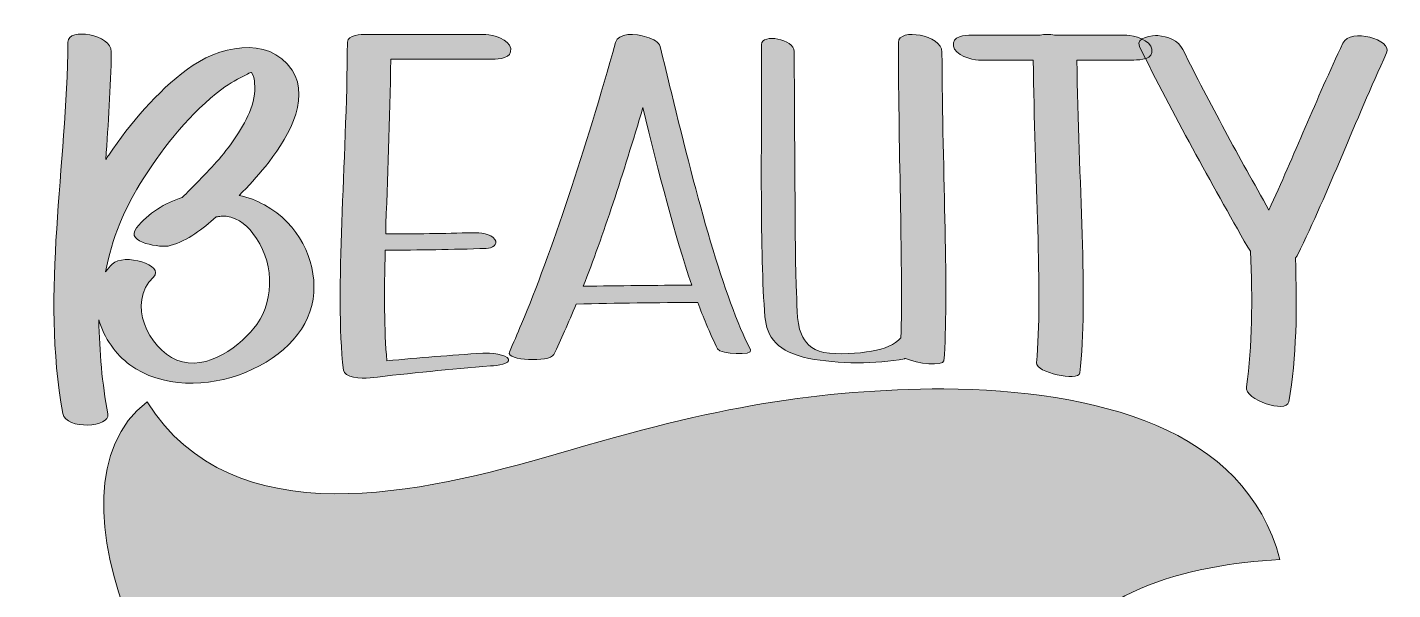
# Model space of a CAD drawing. Header units: inches. Extents: x 139 to 939, y -941 to -135.
# Drawn here: x 165 to 939, y -454 to -135 of the extents above; entities that cross this region are included whole.
import ezdxf

# ---------------------------------------------------------------- set-up
doc = ezdxf.new("R2010")
doc.units = ezdxf.units.IN
doc.header["$MEASUREMENT"] = 0
doc.layers.add('Layer 1', color=7, linetype='Continuous')

# ---------------------------------------------------------------- blocks, each defined once
blk = doc.blocks.new('block 4')
at = {"layer": 'Layer 1', "true_color": 0x030405}
h = blk.add_hatch(color=178, dxfattribs=at)
h.dxf.hatch_style = 2
edge = h.paths.add_edge_path()
edge.add_spline(control_points=[(327.69, -285.23), (326.36, -305.39), (310.96, -321.27), (289.02, -330.44), (267.8, -339.17), (241.25, -339.27), (223.43, -326.1), (215.73, -320.43), (208.73, -311.01), (205.9, -300.58), (206.25, -318.84), (207.73, -336.72), (211.07, -354.04), (212.63, -361.54), (187.34, -363.39), (185.47, -353.71), (173.01, -285.12), (187.76, -213.31), (188.39, -143.18), (188.4, -134.82), (213.12, -138.91), (212.98, -148.67), (212.63, -169), (211.29, -189.43), (209.87, -209.74), (210.41, -208.92), (210.94, -208.1), (211.49, -207.28), (223.88, -188.98), (238.76, -171.47), (256.09, -158.55), (272.77, -146.1), (301.76, -138.5), (315.37, -159.13), (326.54, -176.17), (311.36, -200.09), (300.27, -213.71), (295.65, -219.41), (290.67, -224.86), (285.44, -230.09), (290.52, -231.27), (295.39, -233.1), (299.85, -235.56), (319.4, -246.4), (328.87, -266.43), (327.69, -285.23)], knot_values=[0, 0, 0, 0, 1, 1, 1, 2, 2, 2, 3, 3, 3, 4, 4, 4, 5, 5, 5, 6, 6, 6, 7, 7, 7, 8, 8, 8, 9, 9, 9, 10, 10, 10, 11, 11, 11, 12, 12, 12, 13, 13, 13, 14, 14, 14, 15, 15, 15, 15], degree=3, periodic=1)
edge = h.paths.add_edge_path()
edge.add_spline(control_points=[(293.23, -251.68), (288.97, -246.41), (282.99, -241.35), (275.18, -241.96), (274.23, -242.04), (273.29, -242.18), (272.35, -242.36), (264.62, -249.2), (256.58, -255.66), (246.31, -258.61), (241.57, -259.98), (220.31, -257.11), (227.2, -248.6), (234.07, -240.15), (243.27, -234.4), (253.21, -231.29), (256.06, -228.48), (258.74, -225.66), (261.23, -223.16), (269.05, -215.33), (276.63, -207.11), (282.85, -198.07), (288.89, -189.32), (295.42, -177.31), (294.18, -166.51), (294.01, -164.97), (293.67, -161.71), (292.41, -160.45), (292.03, -160.51), (291.26, -160.68), (290.04, -161.32), (285.02, -163.91), (280.19, -166.47), (275.61, -169.89), (258.17, -182.92), (243.16, -201.76), (231.33, -220.21), (220.7, -236.81), (213, -254.96), (209.77, -273.51), (210.83, -271.97), (212.05, -270.48), (213.48, -269.07), (220.14, -262.53), (243.69, -269.77), (236.82, -276.41), (221.61, -291.26), (233.96, -316.86), (250.11, -323.45), (267.08, -330.5), (287.13, -314.83), (295.44, -303.25), (305.84, -288.34), (305.06, -266.63), (293.23, -251.68)], knot_values=[0, 0, 0, 0, 1, 1, 1, 2, 2, 2, 3, 3, 3, 4, 4, 4, 5, 5, 5, 6, 6, 6, 7, 7, 7, 8, 8, 8, 9, 9, 9, 10, 10, 10, 11, 11, 11, 12, 12, 12, 13, 13, 13, 14, 14, 14, 15, 15, 15, 16, 16, 16, 17, 17, 17, 18, 18, 18, 18], degree=3, periodic=1)
h = blk.add_hatch(color=178, dxfattribs=at)
h.dxf.hatch_style = 2
edge = h.paths.add_edge_path()
edge.add_spline(control_points=[(371.32, -152.95), (370.94, -187.29), (369.33, -221.37), (368.42, -251.96), (384.92, -251.98), (401.43, -251.75), (417.93, -251.26), (421.68, -251.15), (428.35, -251.8), (430.32, -255.06), (432.14, -258.07), (428.94, -260.09), (425.33, -260.21), (406.28, -260.81), (387.22, -261.14), (368.17, -261.17), (367.57, -285.1), (367.55, -306.56), (369.11, -323.9), (387.2, -322.21), (405.31, -320.76), (423.42, -319.54), (427.61, -319.25), (436.98, -320.32), (438.03, -322.92), (439.21, -325.78), (431.72, -326.5), (427.82, -326.83), (405.03, -328.63), (382.27, -330.89), (359.55, -333.62), (354.2, -334.26), (344.98, -333.34), (344.49, -329.2), (339.32, -283.7), (346.42, -213.26), (346.72, -143.17), (346.74, -138.97), (354.8, -138.88), (357.19, -138.88), (379.83, -138.88), (402.48, -138.88), (425.12, -138.88), (429.25, -138.88), (438.43, -141.76), (439.26, -146.83), (440.18, -152.5), (432.69, -152.95), (428.82, -152.95), (409.65, -152.95), (390.48, -152.95), (371.32, -152.95)], knot_values=[0, 0, 0, 0, 1, 1, 1, 2, 2, 2, 3, 3, 3, 4, 4, 4, 5, 5, 5, 6, 6, 6, 7, 7, 7, 8, 8, 8, 9, 9, 9, 10, 10, 10, 11, 11, 11, 12, 12, 12, 13, 13, 13, 14, 14, 14, 15, 15, 15, 16, 16, 16, 17, 17, 17, 17], degree=3, periodic=1)
h = blk.add_hatch(color=178, dxfattribs=at)
h.dxf.hatch_style = 2
edge = h.paths.add_edge_path()
edge.add_spline(control_points=[(575.14, -317.76), (576.89, -321.11), (558.09, -320.14), (556.51, -317.16), (554.34, -312.94), (552.16, -308.17), (549.98, -302.92), (548.41, -299.12), (546.84, -295.07), (545.27, -290.79), (522.3, -290.89), (499.33, -291.19), (476.36, -291.7), (471.92, -302.56), (467.63, -312.19), (463.64, -320.33), (461.34, -324.89), (436.36, -323.84), (438.49, -318.97), (440.7, -314.01), (443.02, -308.63), (445.42, -302.85), (462.26, -263.01), (481.72, -203.67), (498.68, -143.43), (500.23, -138.03), (509.67, -137.9), (516.47, -140.5), (520.08, -141.36), (523.33, -143.19), (523.94, -145.68), (526.06, -154.4), (528.16, -163.11), (530.27, -171.74), (544.8, -232.12), (560.14, -288.48), (575.14, -317.76)], knot_values=[0, 0, 0, 0, 1, 1, 1, 2, 2, 2, 3, 3, 3, 4, 4, 4, 5, 5, 5, 6, 6, 6, 7, 7, 7, 8, 8, 8, 9, 9, 9, 10, 10, 10, 11, 11, 11, 12, 12, 12, 12], degree=3, periodic=1)
edge = h.paths.add_edge_path()
edge.add_spline(control_points=[(541.82, -281.01), (532.36, -253.21), (523.23, -217.74), (514.17, -180.34), (503.11, -217.76), (491.51, -253.2), (480.38, -281.64), (500.86, -281.3), (521.35, -281.09), (541.82, -281.01)], knot_values=[0, 0, 0, 0, 1, 1, 1, 2, 2, 2, 3, 3, 3, 3], degree=3, periodic=1)
h = blk.add_hatch(color=178, dxfattribs=at)
h.dxf.hatch_style = 2
edge = h.paths.add_edge_path()
edge.add_spline(control_points=[(683.58, -148.88), (683.93, -218.92), (687.58, -287.99), (684.7, -323.88), (684.42, -327.16), (669.42, -325.52), (662.93, -322.56), (662.72, -322.61), (662.52, -322.66), (662.32, -322.71), (646.87, -325.92), (624.33, -325.72), (608.19, -322.53), (590.5, -319.01), (584.21, -310.38), (583.3, -298.93), (580.33, -261.85), (581.47, -203.27), (581.42, -144.5), (581.41, -138.24), (599.91, -141.31), (599.92, -148.62), (599.98, -181.02), (600.25, -213.17), (600.44, -241.59), (600.54, -255.84), (600.48, -269.14), (601.08, -281.08), (601.59, -291.36), (600.69, -301.13), (604.02, -308.88), (605.72, -312.9), (609.15, -317.77), (616.74, -319.14), (624.53, -320.59), (636.41, -319.71), (643.77, -318.45), (651.15, -317.19), (656.94, -314.66), (660.36, -310.9), (661.54, -272.87), (659.02, -208.22), (658.9, -143.39), (658.9, -135.04), (683.54, -139.13), (683.58, -148.88)], knot_values=[0, 0, 0, 0, 1, 1, 1, 2, 2, 2, 3, 3, 3, 4, 4, 4, 5, 5, 5, 6, 6, 6, 7, 7, 7, 8, 8, 8, 9, 9, 9, 10, 10, 10, 11, 11, 11, 12, 12, 12, 13, 13, 13, 14, 14, 14, 15, 15, 15, 15], degree=3, periodic=1)
h = blk.add_hatch(color=178, dxfattribs=at)
h.dxf.hatch_style = 2
edge = h.paths.add_edge_path()
edge.add_spline(control_points=[(802.56, -147.26), (803.57, -152.94), (796.1, -153.39), (792.23, -153.39), (781.5, -153.39), (770.76, -153.39), (760.03, -153.39), (760.84, -221.93), (766.74, -289.46), (761.64, -330.8), (760.97, -335.67), (736.62, -330.55), (737.14, -325.02), (740.85, -285.6), (736.03, -220.08), (735.35, -153.38), (724.99, -153.38), (714.63, -153.38), (704.27, -153.38), (700.14, -153.38), (690.93, -150.51), (690.07, -145.44), (689.11, -139.76), (696.59, -139.32), (700.46, -139.32), (713.4, -139.32), (726.35, -139.32), (739.29, -139.32), (741.54, -138.73), (744.47, -138.76), (747.43, -139.32), (761.08, -139.32), (774.72, -139.32), (788.37, -139.32), (792.5, -139.32), (801.67, -142.19), (802.56, -147.26)], knot_values=[0, 0, 0, 0, 1, 1, 1, 2, 2, 2, 3, 3, 3, 4, 4, 4, 5, 5, 5, 6, 6, 6, 7, 7, 7, 8, 8, 8, 9, 9, 9, 10, 10, 10, 11, 11, 11, 12, 12, 12, 12], degree=3, periodic=1)
h = blk.add_hatch(color=178, dxfattribs=at)
h.dxf.hatch_style = 2
edge = h.paths.add_edge_path()
edge.add_spline(control_points=[(935.53, -149.32), (917.67, -187.99), (902.91, -227.61), (885.05, -263.92), (884.75, -264.53), (884.33, -265.04), (883.84, -265.48), (884.91, -294.37), (884.53, -321.96), (880.11, -347.15), (878.8, -353.98), (854.99, -346.09), (856.09, -338.67), (859.44, -315.43), (859.54, -289.37), (858.49, -261.74), (857.87, -261.06), (857.3, -260.35), (856.85, -259.54), (836.16, -222.81), (814.47, -184.45), (795.52, -145.66), (792.96, -140.44), (803.35, -139.37), (805.9, -139.53), (811.47, -139.89), (817.52, -142.27), (820.1, -147.47), (835.2, -178.11), (852.08, -208.6), (868.85, -238.42), (882.9, -207.9), (895.71, -175.6), (910.78, -143.82), (915.04, -134.98), (938.97, -141.91), (935.53, -149.32)], knot_values=[0, 0, 0, 0, 1, 1, 1, 2, 2, 2, 3, 3, 3, 4, 4, 4, 5, 5, 5, 6, 6, 6, 7, 7, 7, 8, 8, 8, 9, 9, 9, 10, 10, 10, 11, 11, 11, 12, 12, 12, 12], degree=3, periodic=1)
at = {"layer": 'Layer 1', "lineweight": 0}
for points, knots in [([(327.69, -285.23), (326.36, -305.39), (310.96, -321.27), (289.02, -330.44), (267.8, -339.17), (241.25, -339.27), (223.43, -326.1), (215.73, -320.43), (208.73, -311.01), (205.9, -300.58), (206.25, -318.84), (207.73, -336.72), (211.07, -354.04), (212.63, -361.54), (187.34, -363.39), (185.47, -353.71), (173.01, -285.12), (187.76, -213.31), (188.39, -143.18), (188.4, -134.82), (213.12, -138.91), (212.98, -148.67), (212.63, -169), (211.29, -189.43), (209.87, -209.74), (210.41, -208.92), (210.94, -208.1), (211.49, -207.28), (223.88, -188.98), (238.76, -171.47), (256.09, -158.55), (272.77, -146.1), (301.76, -138.5), (315.37, -159.13), (326.54, -176.17), (311.36, -200.09), (300.27, -213.71), (295.65, -219.41), (290.67, -224.86), (285.44, -230.09), (290.52, -231.27), (295.39, -233.1), (299.85, -235.56), (319.4, -246.4), (328.87, -266.43), (327.69, -285.23)], [0, 0, 0, 0, 1, 1, 1, 2, 2, 2, 3, 3, 3, 4, 4, 4, 5, 5, 5, 6, 6, 6, 7, 7, 7, 8, 8, 8, 9, 9, 9, 10, 10, 10, 11, 11, 11, 12, 12, 12, 13, 13, 13, 14, 14, 14, 15, 15, 15, 15]), ([(371.32, -152.95), (370.94, -187.29), (369.33, -221.37), (368.42, -251.96), (384.92, -251.98), (401.43, -251.75), (417.93, -251.26), (421.68, -251.15), (428.35, -251.8), (430.32, -255.06), (432.14, -258.07), (428.94, -260.09), (425.33, -260.21), (406.28, -260.81), (387.22, -261.14), (368.17, -261.17), (367.57, -285.1), (367.55, -306.56), (369.11, -323.9), (387.2, -322.21), (405.31, -320.76), (423.42, -319.54), (427.61, -319.25), (436.98, -320.32), (438.03, -322.92), (439.21, -325.78), (431.72, -326.5), (427.82, -326.83), (405.03, -328.63), (382.27, -330.89), (359.55, -333.62), (354.2, -334.26), (344.98, -333.34), (344.49, -329.2), (339.32, -283.7), (346.42, -213.26), (346.72, -143.17), (346.74, -138.97), (354.8, -138.88), (357.19, -138.88), (379.83, -138.88), (402.48, -138.88), (425.12, -138.88), (429.25, -138.88), (438.43, -141.76), (439.26, -146.83), (440.18, -152.5), (432.69, -152.95), (428.82, -152.95), (409.65, -152.95), (390.48, -152.95), (371.32, -152.95)], [0, 0, 0, 0, 1, 1, 1, 2, 2, 2, 3, 3, 3, 4, 4, 4, 5, 5, 5, 6, 6, 6, 7, 7, 7, 8, 8, 8, 9, 9, 9, 10, 10, 10, 11, 11, 11, 12, 12, 12, 13, 13, 13, 14, 14, 14, 15, 15, 15, 16, 16, 16, 17, 17, 17, 17]), ([(575.14, -317.76), (576.89, -321.11), (558.09, -320.14), (556.51, -317.16), (554.34, -312.94), (552.16, -308.17), (549.98, -302.92), (548.41, -299.12), (546.84, -295.07), (545.27, -290.79), (522.3, -290.89), (499.33, -291.19), (476.36, -291.7), (471.92, -302.56), (467.63, -312.19), (463.64, -320.33), (461.34, -324.89), (436.36, -323.84), (438.49, -318.97), (440.7, -314.01), (443.02, -308.63), (445.42, -302.85), (462.26, -263.01), (481.72, -203.67), (498.68, -143.43), (500.23, -138.03), (509.67, -137.9), (516.47, -140.5), (520.08, -141.36), (523.33, -143.19), (523.94, -145.68), (526.06, -154.4), (528.16, -163.11), (530.27, -171.74), (544.8, -232.12), (560.14, -288.48), (575.14, -317.76)], [0, 0, 0, 0, 1, 1, 1, 2, 2, 2, 3, 3, 3, 4, 4, 4, 5, 5, 5, 6, 6, 6, 7, 7, 7, 8, 8, 8, 9, 9, 9, 10, 10, 10, 11, 11, 11, 12, 12, 12, 12]), ([(683.58, -148.88), (683.93, -218.92), (687.58, -287.99), (684.7, -323.88), (684.42, -327.16), (669.42, -325.52), (662.93, -322.56), (662.72, -322.61), (662.52, -322.66), (662.32, -322.71), (646.87, -325.92), (624.33, -325.72), (608.19, -322.53), (590.5, -319.01), (584.21, -310.38), (583.3, -298.93), (580.33, -261.85), (581.47, -203.27), (581.42, -144.5), (581.41, -138.24), (599.91, -141.31), (599.92, -148.62), (599.98, -181.02), (600.25, -213.17), (600.44, -241.59), (600.54, -255.84), (600.48, -269.14), (601.08, -281.08), (601.59, -291.36), (600.69, -301.13), (604.02, -308.88), (605.72, -312.9), (609.15, -317.77), (616.74, -319.14), (624.53, -320.59), (636.41, -319.71), (643.77, -318.45), (651.15, -317.19), (656.94, -314.66), (660.36, -310.9), (661.54, -272.87), (659.02, -208.22), (658.9, -143.39), (658.9, -135.04), (683.54, -139.13), (683.58, -148.88)], [0, 0, 0, 0, 1, 1, 1, 2, 2, 2, 3, 3, 3, 4, 4, 4, 5, 5, 5, 6, 6, 6, 7, 7, 7, 8, 8, 8, 9, 9, 9, 10, 10, 10, 11, 11, 11, 12, 12, 12, 13, 13, 13, 14, 14, 14, 15, 15, 15, 15]), ([(802.56, -147.26), (803.57, -152.94), (796.1, -153.39), (792.23, -153.39), (781.5, -153.39), (770.76, -153.39), (760.03, -153.39), (760.84, -221.93), (766.74, -289.46), (761.64, -330.8), (760.97, -335.67), (736.62, -330.55), (737.14, -325.02), (740.85, -285.6), (736.03, -220.08), (735.35, -153.38), (724.99, -153.38), (714.63, -153.38), (704.27, -153.38), (700.14, -153.38), (690.93, -150.51), (690.07, -145.44), (689.11, -139.76), (696.59, -139.32), (700.46, -139.32), (713.4, -139.32), (726.35, -139.32), (739.29, -139.32), (741.54, -138.73), (744.47, -138.76), (747.43, -139.32), (761.08, -139.32), (774.72, -139.32), (788.37, -139.32), (792.5, -139.32), (801.67, -142.19), (802.56, -147.26)], [0, 0, 0, 0, 1, 1, 1, 2, 2, 2, 3, 3, 3, 4, 4, 4, 5, 5, 5, 6, 6, 6, 7, 7, 7, 8, 8, 8, 9, 9, 9, 10, 10, 10, 11, 11, 11, 12, 12, 12, 12]), ([(935.53, -149.32), (917.67, -187.99), (902.91, -227.61), (885.05, -263.92), (884.75, -264.53), (884.33, -265.04), (883.84, -265.48), (884.91, -294.37), (884.53, -321.96), (880.11, -347.15), (878.8, -353.98), (854.99, -346.09), (856.09, -338.67), (859.44, -315.43), (859.54, -289.37), (858.49, -261.74), (857.87, -261.06), (857.3, -260.35), (856.85, -259.54), (836.16, -222.81), (814.47, -184.45), (795.52, -145.66), (792.96, -140.44), (803.35, -139.37), (805.9, -139.53), (811.47, -139.89), (817.52, -142.27), (820.1, -147.47), (835.2, -178.11), (852.08, -208.6), (868.85, -238.42), (882.9, -207.9), (895.71, -175.6), (910.78, -143.82), (915.04, -134.98), (938.97, -141.91), (935.53, -149.32)], [0, 0, 0, 0, 1, 1, 1, 2, 2, 2, 3, 3, 3, 4, 4, 4, 5, 5, 5, 6, 6, 6, 7, 7, 7, 8, 8, 8, 9, 9, 9, 10, 10, 10, 11, 11, 11, 12, 12, 12, 12]), ([(293.23, -251.68), (288.97, -246.41), (282.99, -241.35), (275.18, -241.96), (274.23, -242.04), (273.29, -242.18), (272.35, -242.36), (264.62, -249.2), (256.58, -255.66), (246.31, -258.61), (241.57, -259.98), (220.31, -257.11), (227.2, -248.6), (234.07, -240.15), (243.27, -234.4), (253.21, -231.29), (256.06, -228.48), (258.74, -225.66), (261.23, -223.16), (269.05, -215.33), (276.63, -207.11), (282.85, -198.07), (288.89, -189.32), (295.42, -177.31), (294.18, -166.51), (294.01, -164.97), (293.67, -161.71), (292.41, -160.45), (292.03, -160.51), (291.26, -160.68), (290.04, -161.32), (285.02, -163.91), (280.19, -166.47), (275.61, -169.89), (258.17, -182.92), (243.16, -201.76), (231.33, -220.21), (220.7, -236.81), (213, -254.96), (209.77, -273.51), (210.83, -271.97), (212.05, -270.48), (213.48, -269.07), (220.14, -262.53), (243.69, -269.77), (236.82, -276.41), (221.61, -291.26), (233.96, -316.86), (250.11, -323.45), (267.08, -330.5), (287.13, -314.83), (295.44, -303.25), (305.84, -288.34), (305.06, -266.63), (293.23, -251.68)], [0, 0, 0, 0, 1, 1, 1, 2, 2, 2, 3, 3, 3, 4, 4, 4, 5, 5, 5, 6, 6, 6, 7, 7, 7, 8, 8, 8, 9, 9, 9, 10, 10, 10, 11, 11, 11, 12, 12, 12, 13, 13, 13, 14, 14, 14, 15, 15, 15, 16, 16, 16, 17, 17, 17, 18, 18, 18, 18]), ([(541.82, -281.01), (532.36, -253.21), (523.23, -217.74), (514.17, -180.34), (503.11, -217.76), (491.51, -253.2), (480.38, -281.64), (500.86, -281.3), (521.35, -281.09), (541.82, -281.01)], [0, 0, 0, 0, 1, 1, 1, 2, 2, 2, 3, 3, 3, 3])]:
    blk.add_open_spline(points, degree=3, knots=knots, dxfattribs=at)
blk = doc.blocks.new('block 2')
at = {"layer": 'Layer 1', "true_color": 0xbe1e2f}
h = blk.add_hatch(color=242, dxfattribs=at)
h.dxf.hatch_style = 2
edge = h.paths.add_edge_path()
edge.add_spline(control_points=[(745.43, -514.32), (745.43, -514.32), (746.53, -504.64), (746.53, -504.64), (758.72, -454.88), (823.62, -439.4), (875.09, -436.55), (855.34, -361.38), (770.56, -340.85), (684.7, -339.79), (612.79, -340.32), (557.36, -349.25), (464.98, -376.85), (389.56, -398.74), (282.13, -424.62), (233.25, -347.22), (167.67, -397.45), (246.89, -552.31), (311.88, -593.45), (280.85, -636.72), (225.74, -652.23), (165.38, -675.83), (184.52, -756.38), (368.04, -779.43), (488.36, -755.03), (598.29, -735.96), (713.97, -714.29), (824.71, -745.38), (824.71, -745.38), (828.3, -742.53), (828.3, -742.53), (868.96, -672.04), (813.84, -563.46), (745.43, -514.32)], knot_values=[0, 0, 0, 0, 1, 1, 1, 2, 2, 2, 3, 3, 3, 4, 4, 4, 5, 5, 5, 6, 6, 6, 7, 7, 7, 8, 8, 8, 9, 9, 9, 10, 10, 10, 11, 11, 11, 11], degree=3, periodic=1)
edge = h.paths.add_edge_path()
edge.add_spline(control_points=[(346.19, -535.76), (344.94, -559.58), (344.69, -575.86), (345.44, -584.58), (345.94, -589.33), (346.19, -593.94), (346.19, -598.43), (346.19, -602.92), (345.94, -608.16), (345.44, -614.14), (344.94, -620.13), (343.44, -624.43), (340.95, -627.05), (338.45, -629.67), (335.09, -629.99), (330.85, -627.99), (327.6, -626.25), (325.92, -621.07), (325.8, -612.46), (325.67, -603.85), (326.11, -593.44), (327.11, -581.22), (328.1, -569), (328.35, -560.26), (327.86, -555.03), (327.35, -546.05), (327.17, -539.07), (327.29, -534.07), (327.42, -529.09), (327.79, -522.42), (328.42, -514.06), (329.04, -505.7), (329.35, -499.41), (329.35, -495.16), (329.35, -489.17), (330.78, -485.19), (333.66, -483.19), (336.52, -481.2), (339.51, -481.2), (342.63, -483.19), (345.75, -485.19), (347.43, -488.05), (347.69, -491.79), (347.93, -497.28), (347.43, -511.94), (346.19, -535.76)], knot_values=[0, 0, 0, 0, 1, 1, 1, 2, 2, 2, 3, 3, 3, 4, 4, 4, 5, 5, 5, 6, 6, 6, 7, 7, 7, 8, 8, 8, 9, 9, 9, 10, 10, 10, 11, 11, 11, 12, 12, 12, 13, 13, 13, 14, 14, 14, 15, 15, 15, 15], degree=3, periodic=1)
edge = h.paths.add_edge_path()
edge.add_spline(control_points=[(416.15, -639.59), (413.91, -646.57), (410.41, -652.18), (405.68, -656.42), (400.94, -660.17), (396.2, -662.22), (391.46, -662.6), (386.72, -662.97), (382.35, -661.85), (378.36, -659.23), (374.37, -656.61), (370.82, -653.43), (367.7, -649.69), (364.58, -645.95), (361.9, -641.7), (359.66, -636.97), (355.66, -631.48), (355.41, -626.62), (358.91, -622.38), (362.15, -618.39), (365.39, -618.14), (368.64, -621.63), (371.13, -623.87), (372.62, -627.99), (373.13, -633.97), (373.37, -637.97), (375.87, -641.95), (380.61, -645.95), (385.34, -649.93), (389.96, -651.68), (394.45, -651.19), (397.45, -650.93), (399.13, -648.25), (399.5, -643.14), (399.88, -638.03), (399.25, -632.05), (397.63, -625.18), (396.01, -618.32), (394.39, -612.27), (392.77, -607.03), (391.14, -601.8), (389.96, -598.18), (389.21, -596.18), (379.49, -568.5), (371.63, -546.3), (365.64, -529.58), (357.66, -507.13), (357.66, -491.3), (365.64, -482.07), (369.88, -477.08), (375.12, -473.9), (381.36, -472.53), (387.59, -471.16), (393.83, -471.72), (400.07, -474.21), (401.56, -474.96), (403.12, -476.14), (404.74, -477.76), (406.36, -479.39), (408.11, -481.26), (409.98, -483.38), (411.85, -485.5), (413.28, -486.93), (414.28, -487.68), (416.28, -489.68), (415.53, -492.05), (412.04, -494.79), (408.54, -497.78), (405.55, -497.66), (403.06, -494.41), (399.32, -489.43), (396.38, -486.06), (394.27, -484.31), (392.14, -482.57), (390.21, -482.07), (388.47, -482.81), (384.72, -484.56), (382.41, -487.68), (381.54, -492.17), (380.67, -496.66), (381.04, -501.84), (382.67, -507.7), (384.29, -513.56), (386.16, -519.11), (388.28, -524.35), (390.4, -529.58), (392.7, -535.01), (395.2, -540.62), (397.69, -546.23), (399.32, -549.92), (400.07, -551.66), (401.81, -557.4), (403.81, -563.88), (406.05, -571.12), (408.3, -578.35), (410.29, -584.84), (412.04, -590.57), (413.78, -596.31), (414.78, -599.68), (415.03, -600.67), (417.02, -607.41), (418.27, -613.27), (418.77, -618.26), (419.27, -625.5), (418.4, -632.61), (416.15, -639.59)], knot_values=[0, 0, 0, 0, 1, 1, 1, 2, 2, 2, 3, 3, 3, 4, 4, 4, 5, 5, 5, 6, 6, 6, 7, 7, 7, 8, 8, 8, 9, 9, 9, 10, 10, 10, 11, 11, 11, 12, 12, 12, 13, 13, 13, 14, 14, 14, 15, 15, 15, 16, 16, 16, 17, 17, 17, 18, 18, 18, 19, 19, 19, 20, 20, 20, 21, 21, 21, 22, 22, 22, 23, 23, 23, 24, 24, 24, 25, 25, 25, 26, 26, 26, 27, 27, 27, 28, 28, 28, 29, 29, 29, 30, 30, 30, 31, 31, 31, 32, 32, 32, 33, 33, 33, 34, 34, 34, 35, 35, 35, 35], degree=3, periodic=1)
edge = h.paths.add_edge_path()
edge.add_spline(control_points=[(618.94, -637.34), (617.69, -645.57), (614.82, -649.31), (610.33, -648.57), (607.09, -648.06), (605.09, -646.07), (604.35, -642.58), (604.1, -642.08), (603.97, -641.58), (603.97, -641.08), (603.97, -638.84), (604.03, -633.35), (604.16, -624.62), (604.28, -615.89), (604.35, -609.91), (604.35, -606.66), (604.35, -606.66), (604.35, -590.01), (604.35, -590.01), (604.35, -582.15), (604.22, -576.23), (603.97, -572.24), (603.72, -568.25), (603.41, -562.95), (603.04, -556.34), (602.66, -549.73), (602.16, -544.3), (601.54, -540.06), (600.91, -535.82), (600.17, -531.27), (599.3, -526.4), (598.42, -521.54), (597.36, -517.11), (596.11, -513.12), (592.62, -501.15), (589.13, -492.67), (585.64, -487.68), (582.14, -482.69), (578.77, -480.7), (575.54, -481.69), (570.79, -482.94), (566.93, -489.36), (563.94, -500.96), (560.94, -512.56), (559.82, -523.97), (560.57, -535.2), (561.07, -548.17), (560.57, -580.1), (559.07, -630.98), (558.82, -638.46), (555.71, -644.95), (549.72, -650.44), (544.23, -655.68), (540.49, -655.42), (538.49, -649.69), (537.75, -647.19), (537.49, -643.7), (537.75, -639.21), (537.49, -635.23), (537.06, -628.12), (536.44, -617.89), (535.81, -607.66), (535.37, -598.87), (535.13, -591.51), (534.88, -584.15), (534.88, -575.36), (535.13, -565.13), (534.88, -562.39), (534.88, -559.27), (535.13, -555.78), (523.15, -514.87), (512.68, -495.29), (503.7, -497.03), (497.71, -498.28), (494.09, -507.13), (492.85, -523.6), (492.6, -527.59), (492.6, -531.45), (492.85, -535.2), (495.84, -592.32), (497.21, -624.25), (496.96, -630.98), (496.71, -638.46), (493.59, -644.95), (487.61, -650.44), (482.12, -655.68), (478.38, -655.42), (476.38, -649.69), (475.64, -647.19), (475.38, -643.7), (475.64, -639.21), (475.38, -634.48), (475.01, -628.43), (474.51, -621.07), (474.01, -613.71), (473.7, -607.78), (473.58, -603.29), (473.45, -598.8), (473.26, -592.82), (473.02, -585.33), (472.77, -577.85), (472.77, -569.87), (473.02, -561.39), (473.02, -556.4), (472.83, -547.42), (472.46, -534.45), (472.08, -521.48), (472.14, -511.5), (472.64, -504.51), (473.14, -497.53), (474.64, -491.79), (477.13, -487.3), (477.88, -485.81), (479.06, -484.37), (480.69, -483), (482.31, -481.63), (484.11, -480.51), (486.11, -479.63), (488.11, -478.76), (490.23, -478.14), (492.47, -477.76), (494.72, -477.39), (497.21, -477.52), (499.96, -478.14), (502.7, -478.76), (505.44, -479.7), (508.19, -480.94), (510.93, -482.19), (513.67, -484.07), (516.42, -486.56), (519.16, -489.05), (521.9, -491.98), (524.65, -495.35), (527.39, -498.72), (530.01, -502.9), (532.51, -507.88), (535, -512.88), (537.37, -518.49), (539.62, -524.72), (541.86, -514.75), (544.6, -505.82), (547.85, -497.97), (551.09, -490.11), (555.14, -483.5), (560.01, -478.14), (564.87, -472.78), (569.92, -470.22), (575.16, -470.47), (594.62, -471.96), (606.84, -483.32), (611.83, -504.51), (612.82, -509.01), (613.76, -514.19), (614.63, -520.04), (615.51, -525.91), (616.19, -531.52), (616.69, -536.88), (617.19, -542.25), (617.56, -548.23), (617.81, -554.84), (618.06, -561.45), (618.25, -567.19), (618.38, -572.05), (618.5, -576.92), (618.56, -582.47), (618.56, -588.7), (618.56, -588.7), (618.56, -602.92), (618.56, -602.92), (618.56, -606.16), (618.5, -610.28), (618.38, -615.27), (618.25, -620.26), (618.19, -623), (618.19, -623.5), (618.19, -625.25), (618.38, -627.68), (618.75, -630.79), (619.12, -633.92), (619.18, -636.1), (618.94, -637.34)], knot_values=[0, 0, 0, 0, 1, 1, 1, 2, 2, 2, 3, 3, 3, 4, 4, 4, 5, 5, 5, 6, 6, 6, 7, 7, 7, 8, 8, 8, 9, 9, 9, 10, 10, 10, 11, 11, 11, 12, 12, 12, 13, 13, 13, 14, 14, 14, 15, 15, 15, 16, 16, 16, 17, 17, 17, 18, 18, 18, 19, 19, 19, 20, 20, 20, 21, 21, 21, 22, 22, 22, 23, 23, 23, 24, 24, 24, 25, 25, 25, 26, 26, 26, 27, 27, 27, 28, 28, 28, 29, 29, 29, 30, 30, 30, 31, 31, 31, 32, 32, 32, 33, 33, 33, 34, 34, 34, 35, 35, 35, 36, 36, 36, 37, 37, 37, 38, 38, 38, 39, 39, 39, 40, 40, 40, 41, 41, 41, 42, 42, 42, 43, 43, 43, 44, 44, 44, 45, 45, 45, 46, 46, 46, 47, 47, 47, 48, 48, 48, 49, 49, 49, 50, 50, 50, 51, 51, 51, 52, 52, 52, 53, 53, 53, 54, 54, 54, 55, 55, 55, 56, 56, 56, 57, 57, 57, 58, 58, 58, 59, 59, 59, 60, 60, 60, 60], degree=3, periodic=1)
edge = h.paths.add_edge_path()
edge.add_spline(control_points=[(722.2, -554.84), (720.71, -573.17), (719.08, -586.08), (717.34, -593.56), (715.59, -601.05), (714.03, -607.16), (712.66, -611.9), (711.29, -616.64), (709.17, -622.19), (706.3, -628.55), (703.43, -634.91), (700.25, -640.02), (696.76, -643.89), (693.26, -647.75), (688.72, -651.19), (683.1, -654.18), (677.49, -657.17), (671.19, -658.79), (664.21, -659.04), (652.24, -659.54), (643.63, -652.93), (638.39, -639.21), (636.39, -633.73), (637.77, -629.99), (642.51, -627.99), (646.75, -625.99), (649.37, -626.49), (650.37, -629.48), (651.36, -632.98), (653.11, -636.47), (655.6, -639.96), (658.09, -643.45), (660.71, -645.95), (663.46, -647.44), (667.7, -649.44), (671.88, -648.25), (675.99, -643.89), (680.11, -639.52), (683.54, -633.17), (686.28, -624.81), (689.03, -616.45), (691.15, -609.6), (692.64, -604.23), (694.14, -598.87), (695.26, -594.19), (696.01, -590.2), (700, -568.5), (702.37, -541.43), (703.12, -509.01), (703.12, -509.01), (702, -507.88), (702, -507.88), (701, -507.88), (699.75, -509.63), (698.26, -513.12), (698.26, -513.12), (697.88, -513.87), (697.88, -513.87), (696.63, -517.37), (694.83, -521.42), (692.46, -526.03), (690.08, -530.65), (686.85, -536.01), (682.73, -542.12), (678.61, -548.23), (674.25, -553.41), (669.63, -557.65), (665.02, -561.89), (659.9, -565.19), (654.29, -567.56), (648.68, -569.93), (643.13, -569.75), (637.64, -567), (634.65, -565.75), (632.41, -562.32), (630.91, -556.71), (629.41, -551.1), (628.54, -544.92), (628.29, -538.19), (628.04, -531.45), (628.16, -523.85), (628.66, -515.37), (629.16, -506.89), (629.6, -500.15), (629.97, -495.16), (630.35, -490.17), (630.91, -485.56), (631.66, -481.32), (632.65, -475.58), (635.77, -473.21), (641.01, -474.21), (646, -475.21), (649.11, -478.58), (650.37, -484.31), (650.37, -484.31), (650.37, -492.17), (650.37, -492.17), (649.37, -497.16), (648.49, -502.96), (647.75, -509.57), (647, -516.18), (646.5, -522.98), (646.25, -529.96), (646, -536.94), (646.5, -542.74), (647.75, -547.36), (648.99, -551.97), (650.99, -554.16), (653.73, -553.9), (661.46, -553.16), (670.01, -542.18), (679.36, -520.98), (688.72, -499.78), (693.64, -483.44), (694.14, -471.96), (694.14, -469.22), (695.08, -467.35), (696.95, -466.35), (698.82, -465.36), (701.06, -465.11), (703.68, -465.6), (706.3, -466.11), (708.92, -466.91), (711.54, -468.04), (714.16, -469.16), (716.46, -470.47), (718.46, -471.96), (721.7, -474.21), (723.51, -484), (723.89, -501.34), (724.26, -518.67), (723.7, -536.51), (722.2, -554.84)], knot_values=[0, 0, 0, 0, 1, 1, 1, 2, 2, 2, 3, 3, 3, 4, 4, 4, 5, 5, 5, 6, 6, 6, 7, 7, 7, 8, 8, 8, 9, 9, 9, 10, 10, 10, 11, 11, 11, 12, 12, 12, 13, 13, 13, 14, 14, 14, 15, 15, 15, 16, 16, 16, 17, 17, 17, 18, 18, 18, 19, 19, 19, 20, 20, 20, 21, 21, 21, 22, 22, 22, 23, 23, 23, 24, 24, 24, 25, 25, 25, 26, 26, 26, 27, 27, 27, 28, 28, 28, 29, 29, 29, 30, 30, 30, 31, 31, 31, 32, 32, 32, 33, 33, 33, 34, 34, 34, 35, 35, 35, 36, 36, 36, 37, 37, 37, 38, 38, 38, 39, 39, 39, 40, 40, 40, 41, 41, 41, 42, 42, 42, 43, 43, 43, 44, 44, 44, 44], degree=3, periodic=1)
at = {"layer": 'Layer 1', "lineweight": 0}
blk.add_open_spline([(745.43, -514.32), (745.43, -514.32), (746.53, -504.64), (746.53, -504.64), (758.72, -454.88), (823.62, -439.4), (875.09, -436.55), (855.34, -361.38), (770.56, -340.85), (684.7, -339.79), (612.79, -340.32), (557.36, -349.25), (464.98, -376.85), (389.56, -398.74), (282.13, -424.62), (233.25, -347.22), (167.67, -397.45), (246.89, -552.31), (311.88, -593.45), (280.85, -636.72), (225.74, -652.23), (165.38, -675.83), (184.52, -756.38), (368.04, -779.43), (488.36, -755.03), (598.29, -735.96), (713.97, -714.29), (824.71, -745.38), (824.71, -745.38), (828.3, -742.53), (828.3, -742.53), (868.96, -672.04), (813.84, -563.46), (745.43, -514.32)], degree=3, knots=[0, 0, 0, 0, 1, 1, 1, 2, 2, 2, 3, 3, 3, 4, 4, 4, 5, 5, 5, 6, 6, 6, 7, 7, 7, 8, 8, 8, 9, 9, 9, 10, 10, 10, 11, 11, 11, 11], dxfattribs=at)
at = {"layer": 'Layer 1'}
blk.add_blockref('block 4', (0, 0), dxfattribs=at)

msp = doc.modelspace()

# ---------------------------------------------------------------- block references
at = {"layer": 'Layer 1'}
msp.add_blockref('block 2', (0, 0), dxfattribs=at)

doc.saveas('drawing.dxf')
